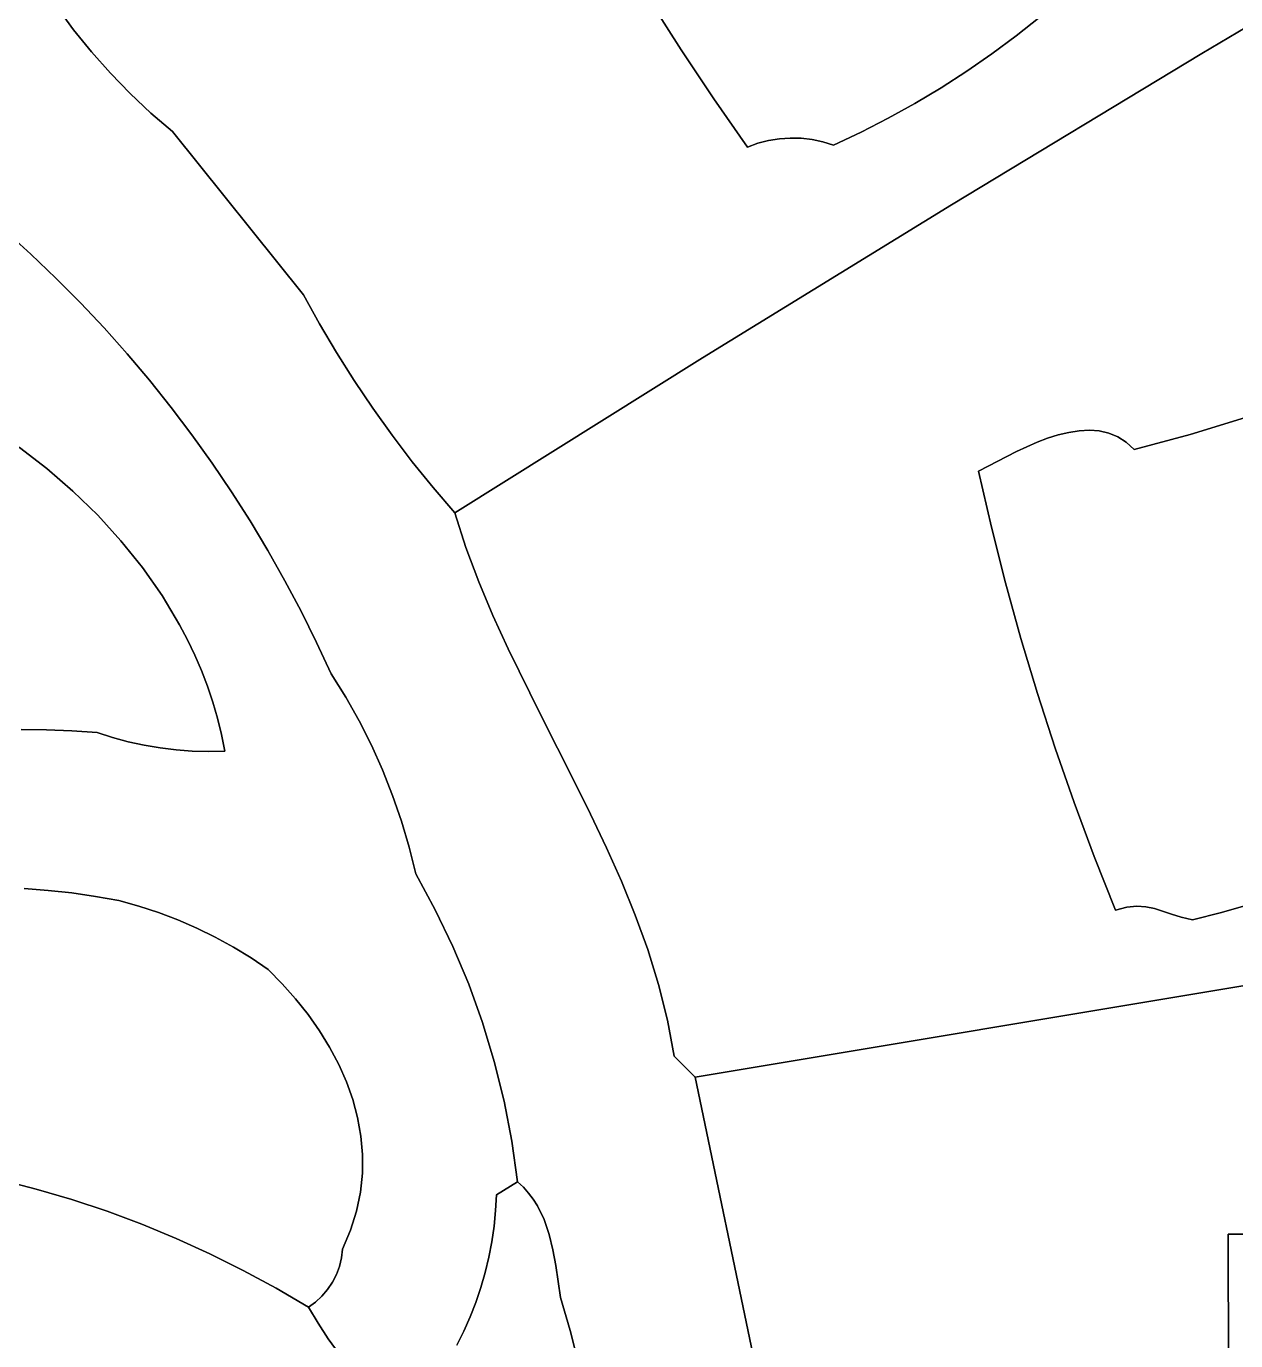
# Model space of a CAD drawing. Header units: inches. Extents: x 37.2 to 70.6, y 17.4 to 61.6.
# Drawn here: x 62.237 to 65.993, y 34.464 to 38.547 of the extents above; entities that cross this region are included whole.
import ezdxf

# ---------------------------------------------------------------- set-up
doc = ezdxf.new("R2010")
doc.units = ezdxf.units.IN
doc.layers.add('SURFACES_FOR_SKETCHUP', color=7, linetype='Continuous')

msp = doc.modelspace()

# ---------------------------------------------------------------- linework, layer by layer
at = {"layer": 'SURFACES_FOR_SKETCHUP'}
for points, invisible_edges in [([(62.3838, 38.5362), (62.6564, 39.2587), (62.3314, 38.6073)], 3), ([(62.4394, 38.4676), (62.6564, 39.2587), (62.3838, 38.5362)], 3), ([(62.4394, 38.4676), (62.498, 38.4016), (62.6564, 39.2587)], 10), ([(62.498, 38.4016), (62.5595, 38.3383), (62.6564, 39.2587)], 10), ([(62.6239, 38.2777), (62.6564, 39.2587), (62.5595, 38.3383)], 3), ([(62.6911, 38.2201), (62.6564, 39.2587), (62.6239, 38.2777)], 3), ([(62.6911, 38.2201), (63.8969, 39.103), (62.6564, 39.2587)], 11), ([(63.8969, 39.103), (62.6911, 38.2201), (63.9854, 38.9429)], 3), ([(65.7103, 38.9939), (65.6263, 38.926), (65.8875, 38.4629)], 10), ([(65.8875, 38.4629), (66.6681, 38.9266), (65.7103, 38.9939)], 10), ([(63.9854, 38.9429), (62.6911, 38.2201), (64.0772, 38.7848)], 3), ([(65.6263, 38.926), (65.5386, 38.8631), (65.8875, 38.4629)], 10), ([(65.8875, 38.4629), (66.4895, 37.4575), (66.6681, 38.9266)], 3), ([(65.3856, 38.577), (65.8875, 38.4629), (65.5386, 38.8631)], 11), ([(62.2822, 38.6807), (62.1687, 38.783), (61.8, 38.3805)], 11), ([(63.0974, 37.7133), (64.0772, 38.7848), (62.6911, 38.2201)], 3), ([(64.0772, 38.7848), (63.0974, 37.7133), (64.1723, 38.6286)], 3), ([(64.1723, 38.6286), (64.2706, 38.4744), (65.3531, 38.7526)], 10), ([(65.0779, 38.3565), (65.3531, 38.7526), (64.2706, 38.4744)], 11), ([(65.1575, 38.4078), (65.3531, 38.7526), (65.0779, 38.3565)], 3), ([(65.1575, 38.4078), (65.2353, 38.4616), (65.3531, 38.7526)], 10), ([(65.3114, 38.518), (65.3531, 38.7526), (65.2353, 38.4616)], 3), ([(65.3114, 38.518), (65.3856, 38.577), (65.3531, 38.7526)], 8), ([(61.8, 38.3805), (61.9136, 38.2603), (62.2822, 38.6807)], 10), ([(62.3314, 38.6073), (62.2822, 38.6807), (61.9136, 38.2603)], 10), ([(64.1723, 38.6286), (63.0974, 37.7133), (64.2706, 38.4744)], 3), ([(62.3838, 38.5362), (62.3314, 38.6073), (61.9136, 38.2603)], 10), ([(65.3114, 38.518), (65.8875, 38.4629), (65.3856, 38.577)], 3), ([(61.9136, 38.2603), (62.0261, 38.1441), (62.3838, 38.5362)], 10), ([(62.4394, 38.4676), (62.3838, 38.5362), (62.0261, 38.1441)], 10), ([(65.2353, 38.4616), (65.1105, 37.9931), (65.3114, 38.518)], 3), ([(65.8875, 38.4629), (65.3114, 38.518), (65.1105, 37.9931)], 3), ([(62.0261, 38.1441), (62.0823, 38.089), (62.4394, 38.4676)], 10), ([(62.498, 38.4016), (62.4394, 38.4676), (62.0823, 38.089)], 10), ([(64.2706, 38.4744), (63.0974, 37.7133), (64.372, 38.3222)], 3), ([(64.372, 38.3222), (64.6437, 38.1995), (64.2706, 38.4744)], 3), ([(64.914, 38.2619), (64.2706, 38.4744), (64.6437, 38.1995)], 11), ([(64.9967, 38.3079), (64.2706, 38.4744), (64.914, 38.2619)], 3), ([(65.0779, 38.3565), (64.2706, 38.4744), (64.9967, 38.3079)], 3), ([(65.1105, 37.9931), (65.5692, 37.2903), (65.8875, 38.4629)], 3), ([(65.1575, 38.4078), (65.1105, 37.9931), (65.2353, 38.4616)], 3), ([(65.5987, 37.2836), (65.8875, 38.4629), (65.5692, 37.2903)], 3), ([(65.5987, 37.2836), (65.8514, 37.2789), (65.8875, 38.4629)], 11), ([(66.023, 37.3321), (65.8875, 38.4629), (65.8514, 37.2789)], 3), ([(66.1925, 37.3917), (65.8875, 38.4629), (66.023, 37.3321)], 3), ([(66.3596, 37.4577), (65.8875, 38.4629), (66.1925, 37.3917)], 3), ([(66.4895, 37.4575), (65.8875, 38.4629), (66.3596, 37.4577)], 3), ([(62.0823, 38.089), (62.1389, 38.0366), (62.498, 38.4016)], 10), ([(62.5595, 38.3383), (62.498, 38.4016), (62.1389, 38.0366)], 10), ([(65.0779, 38.3565), (65.1105, 37.9931), (65.1575, 38.4078)], 3), ([(64.9967, 38.3079), (65.1105, 37.9931), (65.0779, 38.3565)], 3), ([(62.6239, 38.2777), (62.5595, 38.3383), (62.1389, 38.0366)], 10), ([(63.1474, 37.6229), (64.372, 38.3222), (63.0974, 37.7133)], 3), ([(64.372, 38.3222), (63.1474, 37.6229), (64.3371, 37.5173)], 11), ([(64.4766, 38.172), (64.372, 38.3222), (64.3371, 37.5173)], 10), ([(64.6097, 38.2003), (64.6437, 38.1995), (64.372, 38.3222)], 10), ([(64.372, 38.3222), (64.4766, 38.172), (64.509, 38.1838)], 8), ([(64.372, 38.3222), (64.509, 38.1838), (64.5421, 38.1924)], 9), ([(64.372, 38.3222), (64.5421, 38.1924), (64.5758, 38.1979)], 9), ([(64.372, 38.3222), (64.5758, 38.1979), (64.6097, 38.2003)], 9), ([(64.914, 38.2619), (65.1105, 37.9931), (64.9967, 38.3079)], 3), ([(62.1389, 38.0366), (62.2512, 37.8397), (62.6239, 38.2777)], 11), ([(62.6239, 38.2777), (62.2512, 37.8397), (62.6911, 38.2201)], 3), ([(64.8297, 38.2187), (64.914, 38.2619), (64.6437, 38.1995)], 10), ([(64.8297, 38.2187), (65.1105, 37.9931), (64.914, 38.2619)], 3), ([(62.3291, 37.7651), (62.6911, 38.2201), (62.2512, 37.8397)], 3), ([(62.3291, 37.7651), (62.4049, 37.6885), (62.6911, 38.2201)], 10), ([(62.4049, 37.6885), (62.4785, 37.6101), (62.6911, 38.2201)], 10), ([(63.0974, 37.7133), (62.6911, 38.2201), (62.4785, 37.6101)], 10), ([(64.6097, 38.2003), (64.5758, 38.1979), (64.4766, 38.172)], 10), ([(64.744, 38.1782), (64.6097, 38.2003), (64.4766, 38.172)], 11), ([(64.4766, 38.172), (64.5758, 38.1979), (64.509, 38.1838)], 3), ([(64.5421, 38.1924), (64.509, 38.1838), (64.5758, 38.1979)], 2), ([(64.6097, 38.2003), (64.744, 38.1782), (64.6437, 38.1995)], 3), ([(64.6437, 38.1995), (64.6776, 38.1956), (64.8297, 38.2187)], 10), ([(64.6776, 38.1956), (64.6437, 38.1995), (64.7111, 38.1885)], 2), ([(64.744, 38.1782), (64.7111, 38.1885), (64.6437, 38.1995)], 10), ([(64.6776, 38.1956), (64.7111, 38.1885), (64.8297, 38.2187)], 10), ([(64.7111, 38.1885), (64.744, 38.1782), (64.8297, 38.2187)], 8), ([(64.744, 38.1782), (65.1105, 37.9931), (64.8297, 38.2187)], 3), ([(64.4766, 38.172), (64.3371, 37.5173), (64.744, 38.1782)], 11), ([(65.1105, 37.9931), (64.744, 38.1782), (64.3371, 37.5173)], 3), ([(62.1389, 38.0366), (62.1713, 37.9123), (62.2512, 37.8397)], 8), ([(65.1105, 37.9931), (64.3371, 37.5173), (65.1943, 37.1655)], 10), ([(65.1105, 37.9931), (65.1943, 37.1655), (65.3117, 37.226)], 9), ([(65.1105, 37.9931), (65.3117, 37.226), (65.3762, 37.255)], 9), ([(65.1105, 37.9931), (65.3762, 37.255), (65.409, 37.2674)], 9), ([(65.1105, 37.9931), (65.409, 37.2674), (65.4419, 37.2779)], 9), ([(65.1105, 37.9931), (65.4419, 37.2779), (65.4746, 37.2859)], 9), ([(65.5385, 37.2926), (65.5692, 37.2903), (65.1105, 37.9931)], 10), ([(65.1105, 37.9931), (65.4746, 37.2859), (65.5069, 37.291)], 9), ([(65.1105, 37.9931), (65.5069, 37.291), (65.5385, 37.2926)], 9), ([(62.2512, 37.8397), (62.1121, 37.9139), (61.9447, 37.4037)], 11), ([(62.2512, 37.8397), (62.1713, 37.9123), (62.1121, 37.9139)], 8), ([(62.2512, 37.8397), (61.9447, 37.4037), (62.3291, 37.7651)], 3), ([(62.0371, 37.3544), (62.3291, 37.7651), (61.9447, 37.4037)], 3), ([(62.3291, 37.7651), (62.0371, 37.3544), (62.4049, 37.6885)], 3), ([(62.4785, 37.6101), (62.55, 37.5297), (63.0974, 37.7133)], 10), ([(62.55, 37.5297), (62.6193, 37.4476), (63.0974, 37.7133)], 10), ([(62.6193, 37.4476), (62.6864, 37.3636), (63.0974, 37.7133)], 10), ([(63.1474, 37.6229), (63.0974, 37.7133), (62.6864, 37.3636)], 10), ([(62.1276, 37.2995), (62.4049, 37.6885), (62.0371, 37.3544)], 3), ([(62.4049, 37.6885), (62.1276, 37.2995), (62.4785, 37.6101)], 3), ([(62.2156, 37.2391), (62.4785, 37.6101), (62.1276, 37.2995)], 3), ([(62.4785, 37.6101), (62.2156, 37.2391), (62.55, 37.5297)], 3), ([(62.6864, 37.3636), (62.7512, 37.2779), (63.1474, 37.6229)], 10), ([(63.2001, 37.534), (63.1474, 37.6229), (62.7512, 37.2779)], 10), ([(63.2001, 37.534), (64.3371, 37.5173), (63.1474, 37.6229)], 3), ([(62.3004, 37.1737), (62.55, 37.5297), (62.2156, 37.2391)], 3), ([(62.55, 37.5297), (62.3004, 37.1737), (62.6193, 37.4476)], 3), ([(62.7512, 37.2779), (62.8137, 37.1906), (63.2001, 37.534)], 10), ([(63.2552, 37.4466), (63.2001, 37.534), (62.8137, 37.1906)], 10), ([(63.2552, 37.4466), (64.3371, 37.5173), (63.2001, 37.534)], 3), ([(63.3129, 37.361), (64.3371, 37.5173), (63.2552, 37.4466)], 3), ([(63.3729, 37.277), (64.3371, 37.5173), (63.3129, 37.361)], 3), ([(63.4354, 37.1947), (64.3371, 37.5173), (63.3729, 37.277)], 3), ([(63.5003, 37.1143), (64.3371, 37.5173), (63.4354, 37.1947)], 3), ([(63.5674, 37.0357), (64.3371, 37.5173), (63.5003, 37.1143)], 2), ([(63.5674, 37.0357), (63.6024, 36.9281), (64.3371, 37.5173)], 2), ([(63.6024, 36.9281), (63.6423, 36.822), (64.3371, 37.5173)], 10), ([(63.6423, 36.822), (63.6863, 36.7171), (64.3371, 37.5173)], 10), ([(63.7336, 36.6132), (64.3371, 37.5173), (63.6863, 36.7171)], 3), ([(63.8345, 36.4073), (64.3371, 37.5173), (63.7336, 36.6132)], 3), ([(63.8345, 36.4073), (65.2345, 36.9913), (64.3371, 37.5173)], 11), ([(65.1943, 37.1655), (64.3371, 37.5173), (65.2345, 36.9913)], 3), ([(62.3816, 37.1033), (62.6193, 37.4476), (62.3004, 37.1737)], 3), ([(62.6193, 37.4476), (62.3816, 37.1033), (62.6864, 37.3636)], 3), ([(63.2552, 37.4466), (62.8137, 37.1906), (62.8739, 37.1015)], 9), ([(63.2552, 37.4466), (62.8739, 37.1015), (63.3129, 37.361)], 3), ([(62.4586, 37.0284), (62.6864, 37.3636), (62.3816, 37.1033)], 3), ([(62.6864, 37.3636), (62.4586, 37.0284), (62.7512, 37.2779)], 3), ([(62.9317, 37.0109), (63.3129, 37.361), (62.8739, 37.1015)], 3), ([(63.3129, 37.361), (62.9317, 37.0109), (63.3729, 37.277)], 3), ([(65.8514, 37.2789), (66.7229, 36.8322), (66.023, 37.3321)], 3), ([(65.4419, 37.2779), (65.6778, 37.2322), (65.4746, 37.2859)], 3), ([(65.4746, 37.2859), (65.6778, 37.2322), (65.5069, 37.291)], 3), ([(65.5069, 37.291), (65.6778, 37.2322), (65.5385, 37.2926)], 3), ([(65.5385, 37.2926), (65.6778, 37.2322), (65.5692, 37.2903)], 3), ([(65.5987, 37.2836), (65.5692, 37.2903), (65.6533, 37.255)], 10), ([(65.6778, 37.2322), (65.6533, 37.255), (65.5692, 37.2903)], 10), ([(65.6268, 37.272), (65.8514, 37.2789), (65.5987, 37.2836)], 3), ([(65.6533, 37.255), (65.6268, 37.272), (65.5987, 37.2836)], 8), ([(62.7512, 37.2779), (62.4586, 37.0284), (62.8137, 37.1906)], 3), ([(62.9871, 36.9188), (63.3729, 37.277), (62.9317, 37.0109)], 3), ([(63.3729, 37.277), (62.9871, 36.9188), (63.4354, 37.1947)], 3), ([(65.6778, 37.2322), (65.4419, 37.2779), (65.2345, 36.9913)], 11), ([(65.409, 37.2674), (65.2345, 36.9913), (65.4419, 37.2779)], 3), ([(65.3762, 37.255), (65.2345, 36.9913), (65.409, 37.2674)], 3), ([(65.3117, 37.226), (65.2345, 36.9913), (65.3762, 37.255)], 3), ([(65.8514, 37.2789), (65.3773, 36.4745), (66.557, 36.1915)], 11), ([(65.6778, 37.2322), (65.3773, 36.4745), (65.8514, 37.2789)], 3), ([(65.6533, 37.255), (65.8514, 37.2789), (65.6268, 37.272)], 3), ([(65.6778, 37.2322), (65.8514, 37.2789), (65.6533, 37.255)], 2), ([(66.7229, 36.8322), (65.8514, 37.2789), (66.557, 36.1915)], 11), ([(62.2156, 37.2391), (61.9403, 37.0059), (62.3004, 37.1737)], 3), ([(65.3117, 37.226), (65.1943, 37.1655), (65.2345, 36.9913)], 8), ([(65.2784, 36.818), (65.6778, 37.2322), (65.2345, 36.9913)], 3), ([(65.326, 36.6457), (65.6778, 37.2322), (65.2784, 36.818)], 3), ([(65.3773, 36.4745), (65.6778, 37.2322), (65.326, 36.6457)], 3), ([(62.3004, 37.1737), (61.9384, 36.9523), (62.3816, 37.1033)], 3), ([(61.9384, 36.9523), (62.3004, 37.1737), (61.9403, 37.0059)], 3), ([(62.5308, 36.9492), (62.8137, 37.1906), (62.4586, 37.0284)], 3), ([(62.8137, 37.1906), (62.5308, 36.9492), (62.8739, 37.1015)], 3), ([(63.0401, 36.8251), (63.4354, 37.1947), (62.9871, 36.9188)], 3), ([(63.4354, 37.1947), (63.0401, 36.8251), (63.5003, 37.1143)], 3), ([(62.3816, 37.1033), (61.932, 36.9011), (62.4586, 37.0284)], 3), ([(61.932, 36.9011), (62.3816, 37.1033), (61.9384, 36.9523)], 3), ([(62.5976, 36.8659), (62.8739, 37.1015), (62.5308, 36.9492)], 3), ([(62.8739, 37.1015), (62.5976, 36.8659), (62.9317, 37.0109)], 3), ([(63.0907, 36.73), (63.5003, 37.1143), (63.0401, 36.8251)], 3), ([(63.5003, 37.1143), (63.0907, 36.73), (63.6024, 36.9281)], 11), ([(63.6024, 36.9281), (63.5674, 37.0357), (63.5003, 37.1143)], 8), ([(62.4586, 37.0284), (61.9212, 36.8525), (62.5308, 36.9492)], 3), ([(61.9212, 36.8525), (62.4586, 37.0284), (61.932, 36.9011)], 3), ([(62.6584, 36.7788), (62.9317, 37.0109), (62.5976, 36.8659)], 3), ([(62.9317, 37.0109), (62.6584, 36.7788), (62.9871, 36.9188)], 3), ([(65.2345, 36.9913), (63.8345, 36.4073), (65.2784, 36.818)], 3), ([(62.2211, 36.363), (62.5308, 36.9492), (61.9212, 36.8525)], 11), ([(62.2996, 36.362), (62.5308, 36.9492), (62.2211, 36.363)], 3), ([(62.5308, 36.9492), (62.2996, 36.362), (62.5976, 36.8659)], 3), ([(62.6584, 36.7788), (62.7127, 36.6881), (62.9871, 36.9188)], 10), ([(63.0401, 36.8251), (62.9871, 36.9188), (62.7127, 36.6881)], 10), ([(63.1387, 36.6335), (63.6024, 36.9281), (63.0907, 36.73)], 3), ([(63.6024, 36.9281), (63.1387, 36.6335), (63.6423, 36.822)], 3), ([(62.3782, 36.3588), (62.5976, 36.8659), (62.2996, 36.362)], 3), ([(62.5976, 36.8659), (62.3782, 36.3588), (62.6584, 36.7788)], 3), ([(62.7127, 36.6881), (62.7372, 36.6415), (63.0401, 36.8251)], 10), ([(62.7372, 36.6415), (62.7599, 36.5942), (63.0401, 36.8251)], 10), ([(63.0907, 36.73), (63.0401, 36.8251), (62.7599, 36.5942)], 10), ([(63.1842, 36.5356), (63.6423, 36.822), (63.1387, 36.6335)], 3), ([(63.6423, 36.822), (63.1842, 36.5356), (63.6863, 36.7171)], 3), ([(63.9385, 36.2022), (65.2784, 36.818), (63.8345, 36.4073)], 3), ([(65.2784, 36.818), (63.9385, 36.2022), (65.326, 36.6457)], 3), ([(62.4567, 36.3535), (62.6584, 36.7788), (62.3782, 36.3588)], 3), ([(62.6584, 36.7788), (62.4567, 36.3535), (62.7127, 36.6881)], 3), ([(62.7599, 36.5942), (62.7806, 36.5461), (63.0907, 36.73)], 10), ([(63.1387, 36.6335), (63.0907, 36.73), (62.7806, 36.5461)], 10), ([(63.2292, 36.4636), (63.6863, 36.7171), (63.1842, 36.5356)], 3), ([(63.6863, 36.7171), (63.2292, 36.4636), (63.7336, 36.6132)], 3), ([(62.7127, 36.6881), (62.4567, 36.3535), (62.7372, 36.6415)], 3), ([(62.5047, 36.3381), (62.7372, 36.6415), (62.4567, 36.3535)], 3), ([(62.7372, 36.6415), (62.5047, 36.3381), (62.7599, 36.5942)], 3), ([(62.7806, 36.5461), (62.7994, 36.4972), (63.1387, 36.6335)], 10), ([(62.7994, 36.4972), (62.8161, 36.4477), (63.1387, 36.6335)], 10), ([(63.1842, 36.5356), (63.1387, 36.6335), (62.8161, 36.4477)], 10), ([(63.9895, 36.0993), (65.326, 36.6457), (63.9385, 36.2022)], 3), ([(64.0387, 35.9957), (65.326, 36.6457), (63.9895, 36.0993)], 3), ([(65.326, 36.6457), (64.0387, 35.9957), (65.3773, 36.4745)], 3), ([(62.5047, 36.3381), (62.5534, 36.325), (62.7599, 36.5942)], 10), ([(62.7806, 36.5461), (62.7599, 36.5942), (62.5534, 36.325)], 10), ([(63.2707, 36.3897), (63.7336, 36.6132), (63.2292, 36.4636)], 3), ([(63.3089, 36.3142), (63.7336, 36.6132), (63.2707, 36.3897)], 3), ([(63.7336, 36.6132), (63.3089, 36.3142), (63.8345, 36.4073)], 3), ([(62.5534, 36.325), (62.6026, 36.3142), (62.7806, 36.5461)], 10), ([(62.7994, 36.4972), (62.7806, 36.5461), (62.6026, 36.3142)], 10), ([(62.8161, 36.4477), (62.8307, 36.3976), (63.1842, 36.5356)], 10), ([(62.8307, 36.3976), (62.8431, 36.3468), (63.1842, 36.5356)], 10), ([(63.2292, 36.4636), (63.1842, 36.5356), (62.8431, 36.3468)], 10), ([(62.6522, 36.3057), (62.7994, 36.4972), (62.6026, 36.3142)], 3), ([(62.7994, 36.4972), (62.6522, 36.3057), (62.8161, 36.4477)], 3), ([(64.0852, 35.8914), (65.3773, 36.4745), (64.0387, 35.9957)], 3), ([(65.4323, 36.3045), (65.3773, 36.4745), (64.0852, 35.8914)], 10), ([(65.4323, 36.3045), (66.557, 36.1915), (65.3773, 36.4745)], 3), ([(62.6522, 36.3057), (62.7021, 36.2996), (62.8161, 36.4477)], 10), ([(62.8161, 36.4477), (62.7021, 36.2996), (62.8307, 36.3976)], 3), ([(62.8431, 36.3468), (62.8531, 36.2954), (63.2292, 36.4636)], 10), ([(63.2707, 36.3897), (63.2292, 36.4636), (62.8531, 36.2954)], 10), ([(62.7523, 36.2958), (62.8307, 36.3976), (62.7021, 36.2996)], 3), ([(62.8307, 36.3976), (62.7523, 36.2958), (62.8431, 36.3468)], 3), ([(63.3089, 36.3142), (63.2707, 36.3897), (62.8531, 36.2954)], 10), ([(63.3435, 36.237), (63.8345, 36.4073), (63.3089, 36.3142)], 3), ([(63.3746, 36.1583), (63.8345, 36.4073), (63.3435, 36.237)], 3), ([(63.4022, 36.0783), (63.8345, 36.4073), (63.3746, 36.1583)], 3), ([(63.8345, 36.4073), (63.4022, 36.0783), (63.9385, 36.2022)], 3), ([(62.2211, 36.363), (62.2308, 35.8686), (62.2996, 36.362)], 3), ([(62.3046, 35.863), (62.2996, 36.362), (62.2308, 35.8686)], 3), ([(62.2996, 36.362), (62.3046, 35.863), (62.3782, 36.3588)], 3), ([(62.3781, 35.8549), (62.3782, 36.3588), (62.3046, 35.863)], 3), ([(62.3782, 36.3588), (62.3781, 35.8549), (62.4567, 36.3535)], 3), ([(62.5047, 36.3381), (62.4567, 36.3535), (62.3781, 35.8549)], 10), ([(62.7523, 36.2958), (62.8027, 36.2944), (62.8431, 36.3468)], 10), ([(62.8531, 36.2954), (62.8431, 36.3468), (62.8027, 36.2944)], 2), ([(62.3781, 35.8549), (62.4514, 35.8444), (62.5047, 36.3381)], 10), ([(62.5534, 36.325), (62.5047, 36.3381), (62.4514, 35.8444)], 10), ([(62.6026, 36.3142), (62.5534, 36.325), (62.4514, 35.8444)], 10), ([(62.4514, 35.8444), (62.5243, 35.8314), (62.6026, 36.3142)], 10), ([(62.6522, 36.3057), (62.6026, 36.3142), (62.5243, 35.8314)], 10), ([(62.5243, 35.8314), (62.5863, 35.8143), (62.6522, 36.3057)], 10), ([(62.7021, 36.2996), (62.6522, 36.3057), (62.5863, 35.8143)], 10), ([(63.3435, 36.237), (63.3089, 36.3142), (62.8531, 36.2954)], 10), ([(64.0852, 35.8914), (64.1283, 35.7859), (65.4323, 36.3045)], 10), ([(65.491, 36.1357), (65.4323, 36.3045), (64.1283, 35.7859)], 10), ([(65.491, 36.1357), (66.2152, 35.8817), (65.4323, 36.3045)], 3), ([(66.557, 36.1915), (65.4323, 36.3045), (66.2152, 35.8817)], 11), ([(62.5863, 35.8143), (62.6473, 35.7943), (62.7021, 36.2996)], 10), ([(62.7523, 36.2958), (62.7021, 36.2996), (62.6473, 35.7943)], 10), ([(62.8027, 36.2944), (62.7523, 36.2958), (62.6473, 35.7943)], 10), ([(62.6473, 35.7943), (62.7073, 35.7716), (62.8027, 36.2944)], 10), ([(62.8531, 36.2954), (62.8027, 36.2944), (62.7073, 35.7716)], 10), ([(62.8531, 36.2954), (62.7073, 35.7716), (62.7661, 35.7461)], 9), ([(62.8531, 36.2954), (62.7661, 35.7461), (62.8237, 35.7179)], 9), ([(62.8531, 36.2954), (62.8237, 35.7179), (62.88, 35.687)], 9), ([(63.4022, 36.0783), (63.3746, 36.1583), (62.8531, 36.2954)], 10), ([(63.3746, 36.1583), (63.3435, 36.237), (62.8531, 36.2954)], 10), ([(62.8531, 36.2954), (62.88, 35.687), (63.4022, 36.0783)], 11), ([(63.4261, 35.997), (63.9385, 36.2022), (63.4022, 36.0783)], 3), ([(63.9385, 36.2022), (63.4261, 35.997), (63.9895, 36.0993)], 3), ([(63.4463, 35.9146), (63.9895, 36.0993), (63.4261, 35.997)], 3), ([(63.5071, 35.8029), (63.9895, 36.0993), (63.4463, 35.9146)], 3), ([(63.9895, 36.0993), (63.5071, 35.8029), (64.0387, 35.9957)], 3), ([(64.1283, 35.7859), (64.1671, 35.6791), (65.491, 36.1357)], 10), ([(64.1671, 35.6791), (64.2008, 35.5706), (65.491, 36.1357)], 10), ([(65.5533, 35.9681), (65.491, 36.1357), (64.2008, 35.5706)], 10), ([(65.5533, 35.9681), (66.0387, 35.8207), (65.491, 36.1357)], 3), ([(66.1275, 35.8497), (66.2152, 35.8817), (65.491, 36.1357)], 10), ([(66.1275, 35.8497), (65.491, 36.1357), (66.0387, 35.8207)], 3), ([(62.88, 35.687), (62.9348, 35.6535), (63.4022, 36.0783)], 10), ([(63.4261, 35.997), (63.4022, 36.0783), (62.9348, 35.6535)], 10), ([(62.9348, 35.6535), (62.988, 35.6175), (63.4261, 35.997)], 10), ([(63.4463, 35.9146), (63.4261, 35.997), (62.988, 35.6175)], 10), ([(63.562, 35.6885), (64.0387, 35.9957), (63.5071, 35.8029)], 3), ([(64.0387, 35.9957), (63.562, 35.6885), (64.0852, 35.8914)], 3), ([(64.2008, 35.5706), (64.2284, 35.4602), (65.5533, 35.9681)], 10), ([(64.3142, 35.2824), (65.5533, 35.9681), (64.2284, 35.4602)], 11), ([(65.6192, 35.8019), (65.5533, 35.9681), (64.3142, 35.2824)], 10), ([(65.7143, 35.8118), (65.7404, 35.8063), (65.5533, 35.9681)], 10), ([(65.7404, 35.8063), (65.949, 35.7945), (65.5533, 35.9681)], 11), ([(65.5533, 35.9681), (65.6192, 35.8019), (65.6553, 35.8107)], 8), ([(66.0387, 35.8207), (65.5533, 35.9681), (65.949, 35.7945)], 3), ([(65.5533, 35.9681), (65.6553, 35.8107), (65.6864, 35.8136)], 9), ([(65.5533, 35.9681), (65.6864, 35.8136), (65.7143, 35.8118)], 9), ([(62.988, 35.6175), (63.032, 35.5726), (63.4463, 35.9146)], 10), ([(63.5071, 35.8029), (63.4463, 35.9146), (63.032, 35.5726)], 10), ([(62.2308, 35.8686), (62.1563, 34.9639), (62.3046, 35.863)], 3), ([(62.3046, 35.863), (62.1563, 34.9639), (62.3781, 35.8549)], 3), ([(62.2678, 34.9351), (62.3781, 35.8549), (62.1563, 34.9639)], 3), ([(62.3781, 35.8549), (62.2678, 34.9351), (62.4514, 35.8444)], 3), ([(63.6109, 35.5716), (64.0852, 35.8914), (63.562, 35.6885)], 3), ([(64.0852, 35.8914), (63.6109, 35.5716), (64.1283, 35.7859)], 3), ([(62.4514, 35.8444), (62.2678, 34.9351), (62.5243, 35.8314)], 3), ([(62.5863, 35.8143), (62.5243, 35.8314), (62.2678, 34.9351)], 10), ([(62.2678, 34.9351), (62.3783, 34.9025), (62.5863, 35.8143)], 10), ([(62.6473, 35.7943), (62.5863, 35.8143), (62.3783, 34.9025)], 10), ([(65.6192, 35.8019), (65.7404, 35.8063), (65.6553, 35.8107)], 3), ([(65.6864, 35.8136), (65.6553, 35.8107), (65.7143, 35.8118)], 2), ([(65.7404, 35.8063), (65.7143, 35.8118), (65.6553, 35.8107)], 10), ([(65.949, 35.7945), (66.6283, 35.6696), (66.0387, 35.8207)], 3), ([(62.7073, 35.7716), (62.6473, 35.7943), (62.3783, 34.9025)], 10), ([(62.7661, 35.7461), (62.7073, 35.7716), (62.3783, 34.9025)], 10), ([(63.032, 35.5726), (63.0734, 35.5258), (63.5071, 35.8029)], 10), ([(63.0734, 35.5258), (63.1119, 35.4773), (63.5071, 35.8029)], 10), ([(63.562, 35.6885), (63.5071, 35.8029), (63.1119, 35.4773)], 10), ([(64.1283, 35.7859), (63.6109, 35.5716), (64.1671, 35.6791)], 3), ([(65.8584, 35.7714), (65.6192, 35.8019), (64.3142, 35.2824)], 11), ([(66.6283, 35.6696), (65.8584, 35.7714), (64.3142, 35.2824)], 3), ([(65.7935, 35.7892), (65.7404, 35.8063), (65.6192, 35.8019)], 10), ([(65.8237, 35.7798), (65.7935, 35.7892), (65.6192, 35.8019)], 10), ([(65.8584, 35.7714), (65.8237, 35.7798), (65.6192, 35.8019)], 10), ([(65.7404, 35.8063), (65.7935, 35.7892), (65.949, 35.7945)], 10), ([(65.8237, 35.7798), (65.949, 35.7945), (65.7935, 35.7892)], 3), ([(65.8237, 35.7798), (65.8584, 35.7714), (65.949, 35.7945)], 8), ([(65.8584, 35.7714), (66.6283, 35.6696), (65.949, 35.7945)], 3), ([(62.3783, 34.9025), (62.4876, 34.866), (62.7661, 35.7461)], 10), ([(62.8237, 35.7179), (62.7661, 35.7461), (62.4876, 34.866)], 10), ([(62.88, 35.687), (62.8237, 35.7179), (62.4876, 34.866)], 10), ([(63.1119, 35.4773), (63.1472, 35.4272), (63.562, 35.6885)], 10), ([(63.6109, 35.5716), (63.562, 35.6885), (63.1472, 35.4272)], 10), ([(62.9348, 35.6535), (62.88, 35.687), (62.4876, 34.866)], 10), ([(62.4876, 34.866), (63.032, 35.5726), (62.9348, 35.6535)], 11), ([(62.988, 35.6175), (62.9348, 35.6535), (63.032, 35.5726)], 2), ([(63.6537, 35.4525), (64.1671, 35.6791), (63.6109, 35.5716)], 3), ([(64.1671, 35.6791), (63.6537, 35.4525), (64.2008, 35.5706)], 3), ([(66.6283, 35.6696), (64.3142, 35.2824), (65.97, 34.7954)], 10), ([(66.6283, 35.6696), (65.97, 34.7954), (66.3865, 34.7954)], 9), ([(62.5955, 34.8257), (63.032, 35.5726), (62.4876, 34.866)], 3), ([(63.032, 35.5726), (62.5955, 34.8257), (63.0734, 35.5258)], 3), ([(63.1472, 35.4272), (63.179, 35.3756), (63.6109, 35.5716)], 10), ([(63.179, 35.3756), (63.2071, 35.3226), (63.6109, 35.5716)], 10), ([(63.6537, 35.4525), (63.6109, 35.5716), (63.2071, 35.3226)], 10), ([(63.6903, 35.3313), (64.2008, 35.5706), (63.6537, 35.4525)], 3), ([(64.2008, 35.5706), (63.6903, 35.3313), (64.2284, 35.4602)], 3), ([(63.0734, 35.5258), (62.5955, 34.8257), (63.1119, 35.4773)], 3), ([(63.1119, 35.4773), (62.5955, 34.8257), (63.1472, 35.4272)], 3), ([(63.2071, 35.3226), (63.2312, 35.2684), (63.6537, 35.4525)], 10), ([(63.6903, 35.3313), (63.6537, 35.4525), (63.2312, 35.2684)], 10), ([(64.2284, 35.4602), (63.6903, 35.3313), (64.2492, 35.3477)], 3), ([(64.2284, 35.4602), (64.2492, 35.3477), (64.3142, 35.2824)], 8), ([(62.7022, 34.7816), (63.1472, 35.4272), (62.5955, 34.8257)], 3), ([(63.1472, 35.4272), (62.7022, 34.7816), (63.179, 35.3756)], 3), ([(63.179, 35.3756), (62.7022, 34.7816), (63.2071, 35.3226)], 3), ([(63.2071, 35.3226), (62.7022, 34.7816), (63.2312, 35.2684)], 3), ([(63.2312, 35.2684), (63.2509, 35.2132), (63.6903, 35.3313)], 10), ([(63.2509, 35.2132), (63.266, 35.157), (63.6903, 35.3313)], 10), ([(63.7206, 35.2082), (63.6903, 35.3313), (63.266, 35.157)], 10), ([(63.7206, 35.2082), (64.2492, 35.3477), (63.6903, 35.3313)], 3), ([(63.7446, 35.0837), (64.2492, 35.3477), (63.7206, 35.2082)], 3), ([(63.8116, 34.9034), (64.2492, 35.3477), (63.7446, 35.0837)], 11), ([(64.2492, 35.3477), (63.8116, 34.9034), (64.3142, 35.2824)], 3), ([(63.8243, 34.8832), (64.3142, 35.2824), (63.8116, 34.9034)], 3), ([(63.845, 34.8401), (64.3142, 35.2824), (63.8243, 34.8832)], 3), ([(63.8606, 34.7943), (64.3142, 35.2824), (63.845, 34.8401)], 3), ([(63.8606, 34.7943), (63.8722, 34.7465), (64.3142, 35.2824)], 10), ([(63.8722, 34.7465), (63.8811, 34.6973), (64.3142, 35.2824)], 10), ([(64.5386, 34.2059), (64.3142, 35.2824), (63.8811, 34.6973)], 10), ([(64.5386, 34.2059), (65.97, 34.7954), (64.3142, 35.2824)], 3), ([(63.2312, 35.2684), (62.7022, 34.7816), (63.2509, 35.2132)], 3), ([(63.2509, 35.2132), (62.7022, 34.7816), (63.266, 35.157)], 3), ([(63.266, 35.157), (63.2763, 35.1), (63.7206, 35.2082)], 10), ([(63.7446, 35.0837), (63.7206, 35.2082), (63.2763, 35.1)], 10), ([(62.8073, 34.7338), (63.266, 35.157), (62.7022, 34.7816)], 3), ([(63.266, 35.157), (62.8073, 34.7338), (63.2763, 35.1)], 3), ([(63.2763, 35.1), (62.8073, 34.7338), (63.2814, 35.0424)], 3), ([(63.2763, 35.1), (63.2814, 35.0424), (63.7446, 35.0837)], 10), ([(63.6973, 34.9176), (63.7446, 35.0837), (63.2814, 35.0424)], 11), ([(63.7622, 34.9578), (63.7446, 35.0837), (63.6973, 34.9176)], 2), ([(63.7446, 35.0837), (63.7622, 34.9578), (63.7807, 34.9408)], 8), ([(63.7446, 35.0837), (63.7807, 34.9408), (63.7971, 34.9226)], 9), ([(63.7446, 35.0837), (63.7971, 34.9226), (63.8116, 34.9034)], 9), ([(63.2814, 35.0424), (62.8073, 34.7338), (63.281, 34.9842)], 3), ([(63.2814, 35.0424), (63.281, 34.9842), (63.6973, 34.9176)], 10), ([(62.2678, 34.9351), (62.1563, 34.9639), (62.1164, 34.4232)], 10), ([(63.281, 34.9842), (62.8073, 34.7338), (63.2749, 34.9255)], 3), ([(63.281, 34.9842), (63.2749, 34.9255), (63.6973, 34.9176)], 10), ([(63.7622, 34.9578), (63.6973, 34.9176), (63.7807, 34.9408)], 2), ([(62.3783, 34.9025), (62.2678, 34.9351), (62.1164, 34.4232)], 10), ([(62.9109, 34.6822), (63.2749, 34.9255), (62.8073, 34.7338)], 3), ([(63.2749, 34.9255), (62.9109, 34.6822), (63.2627, 34.8666)], 3), ([(63.2627, 34.8666), (63.6895, 34.8196), (63.2749, 34.9255)], 3), ([(63.6945, 34.8684), (63.2749, 34.9255), (63.6895, 34.8196)], 3), ([(63.6973, 34.9176), (63.2749, 34.9255), (63.6945, 34.8684)], 3), ([(63.7971, 34.9226), (63.6945, 34.8684), (63.8116, 34.9034)], 3), ([(63.6945, 34.8684), (63.7971, 34.9226), (63.6973, 34.9176)], 3), ([(63.7807, 34.9408), (63.6973, 34.9176), (63.7971, 34.9226)], 3), ([(62.1164, 34.4232), (62.243, 34.385), (62.3783, 34.9025)], 10), ([(62.4876, 34.866), (62.3783, 34.9025), (62.243, 34.385)], 10), ([(63.8243, 34.8832), (63.6895, 34.8196), (63.845, 34.8401)], 3), ([(63.6895, 34.8196), (63.8243, 34.8832), (63.6945, 34.8684)], 3), ([(63.8116, 34.9034), (63.6945, 34.8684), (63.8243, 34.8832)], 3), ([(62.243, 34.385), (62.3687, 34.3434), (62.4876, 34.866)], 10), ([(62.3687, 34.3434), (62.4268, 34.3324), (62.4876, 34.866)], 10), ([(62.5955, 34.8257), (62.4876, 34.866), (62.4268, 34.3324)], 10), ([(63.2627, 34.8666), (62.9109, 34.6822), (63.2443, 34.8076)], 3), ([(63.2627, 34.8666), (63.2443, 34.8076), (63.6731, 34.7232)], 10), ([(63.6731, 34.7232), (63.6824, 34.7712), (63.2627, 34.8666)], 10), ([(63.6895, 34.8196), (63.2627, 34.8666), (63.6824, 34.7712)], 3), ([(63.845, 34.8401), (63.6895, 34.8196), (63.8606, 34.7943)], 3), ([(62.4268, 34.3324), (62.4832, 34.317), (62.5955, 34.8257)], 10), ([(62.7022, 34.7816), (62.5955, 34.8257), (62.4832, 34.317)], 10), ([(63.2443, 34.8076), (62.9109, 34.6822), (63.2192, 34.7485)], 3), ([(63.2443, 34.8076), (63.2192, 34.7485), (63.2159, 34.7212)], 8), ([(63.2443, 34.8076), (63.2159, 34.7212), (63.6483, 34.6292)], 11), ([(63.6617, 34.6759), (63.6731, 34.7232), (63.2443, 34.8076)], 10), ([(63.6483, 34.6292), (63.6617, 34.6759), (63.2443, 34.8076)], 10), ([(63.6824, 34.7712), (63.8606, 34.7943), (63.6895, 34.8196)], 3), ([(63.8606, 34.7943), (63.6824, 34.7712), (63.8722, 34.7465)], 3), ([(64.5441, 34.0777), (65.97, 34.7954), (64.5386, 34.2059)], 3), ([(65.97, 34.7954), (64.5441, 34.0777), (65.9731, 33.3668)], 3), ([(66.3865, 34.7954), (65.97, 34.7954), (66.4649, 34.6655)], 2), ([(65.9731, 33.3668), (66.4649, 34.6655), (65.97, 34.7954)], 3), ([(62.7022, 34.7816), (62.4832, 34.317), (62.5376, 34.2973)], 9), ([(62.7022, 34.7816), (62.5376, 34.2973), (62.8073, 34.7338)], 3), ([(63.6731, 34.7232), (63.8722, 34.7465), (63.6824, 34.7712)], 3), ([(62.5899, 34.2735), (62.8073, 34.7338), (62.5376, 34.2973)], 3), ([(62.6398, 34.2458), (62.8073, 34.7338), (62.5899, 34.2735)], 3), ([(62.8073, 34.7338), (62.6398, 34.2458), (62.9109, 34.6822)], 3), ([(63.0128, 34.627), (63.2192, 34.7485), (62.9109, 34.6822)], 3), ([(63.2192, 34.7485), (63.0128, 34.627), (63.2159, 34.7212)], 3), ([(63.2159, 34.7212), (63.0128, 34.627), (63.2094, 34.6948)], 3), ([(63.2159, 34.7212), (63.2094, 34.6948), (63.6327, 34.5831)], 10), ([(63.6327, 34.5831), (63.6483, 34.6292), (63.2159, 34.7212)], 10), ([(63.6617, 34.6759), (63.8811, 34.6973), (63.6731, 34.7232)], 3), ([(63.8722, 34.7465), (63.6731, 34.7232), (63.8811, 34.6973)], 3), ([(62.6873, 34.2144), (62.9109, 34.6822), (62.6398, 34.2458)], 3), ([(62.9109, 34.6822), (62.6873, 34.2144), (63.0128, 34.627)], 3), ([(63.2, 34.6695), (63.2094, 34.6948), (63.0128, 34.627)], 10), ([(63.1877, 34.6456), (63.2, 34.6695), (63.0128, 34.627)], 10), ([(63.1877, 34.6456), (63.5741, 34.4498), (63.2, 34.6695)], 3), ([(63.2, 34.6695), (63.6152, 34.5378), (63.2094, 34.6948)], 3), ([(63.5956, 34.4934), (63.2, 34.6695), (63.5741, 34.4498)], 3), ([(63.6152, 34.5378), (63.2, 34.6695), (63.5956, 34.4934)], 3), ([(63.6152, 34.5378), (63.6327, 34.5831), (63.2094, 34.6948)], 10), ([(63.6483, 34.6292), (63.8959, 34.5979), (63.6617, 34.6759)], 3), ([(63.8811, 34.6973), (63.6617, 34.6759), (63.8959, 34.5979)], 3), ([(63.8811, 34.6973), (63.8959, 34.5979), (64.5386, 34.2059)], 10), ([(62.732, 34.1795), (63.0128, 34.627), (62.6873, 34.2144)], 3), ([(63.0128, 34.627), (62.732, 34.1795), (63.1429, 34.5185)], 11), ([(63.1877, 34.6456), (63.0128, 34.627), (63.1727, 34.6232)], 3), ([(63.1129, 34.5681), (63.0128, 34.627), (63.1429, 34.5185)], 2), ([(63.1351, 34.5843), (63.1551, 34.6027), (63.0128, 34.627)], 10), ([(63.1129, 34.5681), (63.1351, 34.5843), (63.0128, 34.627)], 2), ([(63.1727, 34.6232), (63.0128, 34.627), (63.1551, 34.6027)], 3), ([(63.1727, 34.6232), (63.1748, 34.4702), (63.1877, 34.6456)], 3), ([(63.2087, 34.4232), (63.1877, 34.6456), (63.1748, 34.4702)], 3), ([(63.2087, 34.4232), (63.5741, 34.4498), (63.1877, 34.6456)], 11), ([(63.6483, 34.6292), (63.6327, 34.5831), (63.8959, 34.5979)], 10), ([(66.0129, 33.3513), (66.4649, 34.6655), (65.9731, 33.3668)], 3), ([(63.1351, 34.5843), (63.1429, 34.5185), (63.1551, 34.6027)], 3), ([(63.1429, 34.5185), (63.1748, 34.4702), (63.1551, 34.6027)], 10), ([(63.1727, 34.6232), (63.1551, 34.6027), (63.1748, 34.4702)], 10), ([(63.8959, 34.5979), (63.6327, 34.5831), (63.9258, 34.4961)], 3), ([(63.8959, 34.5979), (63.9258, 34.4961), (64.5386, 34.2059)], 10), ([(63.1129, 34.5681), (63.1429, 34.5185), (63.1351, 34.5843)], 2), ([(63.6327, 34.5831), (63.6152, 34.5378), (63.9258, 34.4961)], 10), ([(62.7739, 34.1412), (63.1429, 34.5185), (62.732, 34.1795)], 3), ([(63.1429, 34.5185), (62.7739, 34.1412), (63.1748, 34.4702)], 3), ([(63.6152, 34.5378), (63.5956, 34.4934), (63.9258, 34.4961)], 10), ([(62.8126, 34.0999), (63.1748, 34.4702), (62.7739, 34.1412)], 3), ([(63.1748, 34.4702), (62.8126, 34.0999), (63.2087, 34.4232)], 3), ([(63.5956, 34.4934), (63.5741, 34.4498), (63.9517, 34.3933)], 10), ([(63.9258, 34.4961), (63.5956, 34.4934), (63.9517, 34.3933)], 3), ([(63.9258, 34.4961), (63.9517, 34.3933), (64.5386, 34.2059)], 10)]:
    msp.add_3dface(points, dxfattribs=dict(at, invisible_edges=invisible_edges))

doc.saveas('drawing.dxf')
